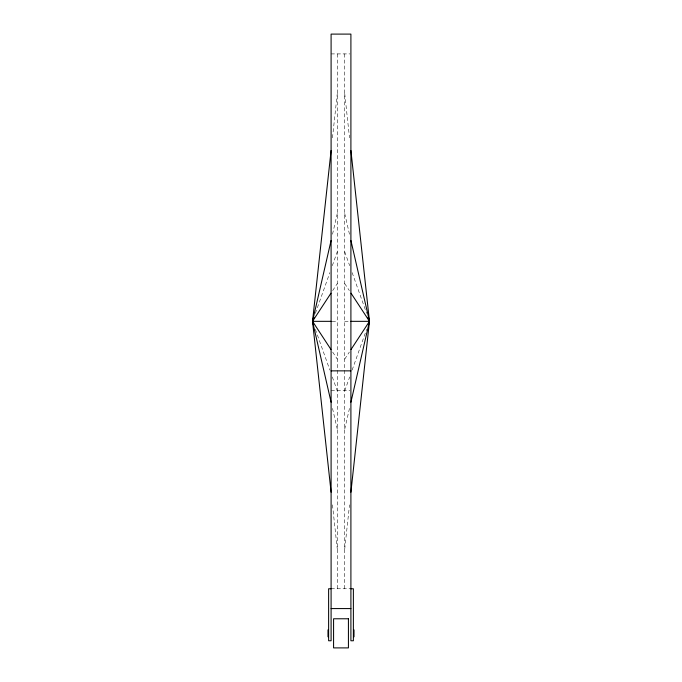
<?xml version="1.0" encoding="UTF-8"?>
<svg xmlns="http://www.w3.org/2000/svg" width="682" height="682" viewBox="0 0 682 682"><rect width="100%" height="100%" fill="white"/><g stroke="black" fill="none" stroke-linecap="round" stroke-linejoin="round"><path stroke-width="0.51" stroke-dasharray="3.41 2.56" d="M332.475 137.824L337.283 93.528M344.717 549.146L349.525 504.851M332.526 234.233L337.283 213.492M344.717 429.183L349.474 408.441M315.357 313.388L329.858 272.63M332.33 265.673L337.283 251.752M344.717 390.922L349.67 377.001M352.142 370.045L366.643 329.287M332.68 290.583L337.283 283.55M344.717 359.124L349.32 352.091M331.094 53.912L349.875 53.912M332.125 321.333L337.283 321.333M344.717 321.333L349.875 321.333M331.094 390.667L349.866 390.667M331.094 588.762L350.906 588.762M344.717 283.55L349.32 290.583M332.68 352.091L337.283 359.124M344.717 251.752L349.67 265.673M352.142 272.63L366.643 313.388M315.357 329.287L329.858 370.045M332.33 377.001L337.283 390.922M344.717 213.492L349.474 234.233M332.526 408.441L337.283 429.183M344.717 93.528L349.525 137.824M332.475 504.851L337.283 549.146M344.717 53.912L344.717 588.762M337.283 53.912L337.283 588.762"/><path stroke-width="1.02" d="M331.094 492.191L312.527 321.333L331.094 150.483M350.906 492.191L369.474 321.333L350.906 150.483M331.094 402.218L312.527 321.333L331.094 240.448M350.906 402.218L369.474 321.333L350.906 240.448M313.584 324.317L312.527 321.333L313.942 317.36M368.416 324.317L369.474 321.333L368.058 317.36M330.949 349.457L312.527 321.333L330.949 293.217M351.051 349.457L369.474 321.333L351.051 293.217M312.527 321.333L331.094 321.333M350.906 321.333L369.474 321.333M331.094 370.863L350.906 370.863M331.094 588.762L328.622 588.762L328.622 640.765L331.094 640.765L331.094 34.1L350.906 34.1L350.906 640.765L353.378 640.765L353.378 588.762L350.906 588.762M331.094 608.574L350.906 608.574M354.001 629.844L354.001 636.826M327.999 629.844L327.999 636.826M348.425 618.77L333.575 618.77L333.575 647.9L348.425 647.9L348.425 618.77"/></g></svg>
